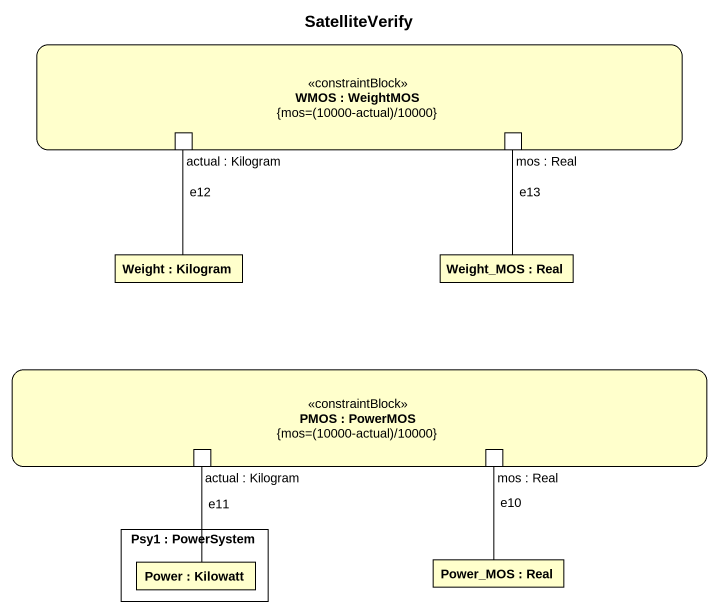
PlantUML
@startuml
title SatelliteVerify
rectangle "WMOS : WeightMOS\n{mos=(10000-actual)/10000}" as WMOS <<constraintBlock>> {
  port "actual : Kilogram" as actual_Kilogram
  port "mos : Real" as mos_Real
}
rectangle "Weight : Kilogram" as Weight
rectangle "Weight_MOS : Real" as Weight_MOS
rectangle "PMOS : PowerMOS\n{mos=(10000-actual)/10000}" as PMOS <<constraintBlock>> {
  port "actual : Kilogram" as actual_Kilogram_2
  port "mos : Real" as mos_Real_2
}
rectangle "Psy1 : PowerSystem" as Psy1 {
  rectangle "Power : Kilowatt" as Power
}
rectangle "Power_MOS : Real" as Power_MOS
actual_Kilogram -- Weight : e12
mos_Real -- Weight_MOS : e13
actual_Kilogram_2 -- Power : e11
mos_Real_2 -- Power_MOS : e10
@enduml
